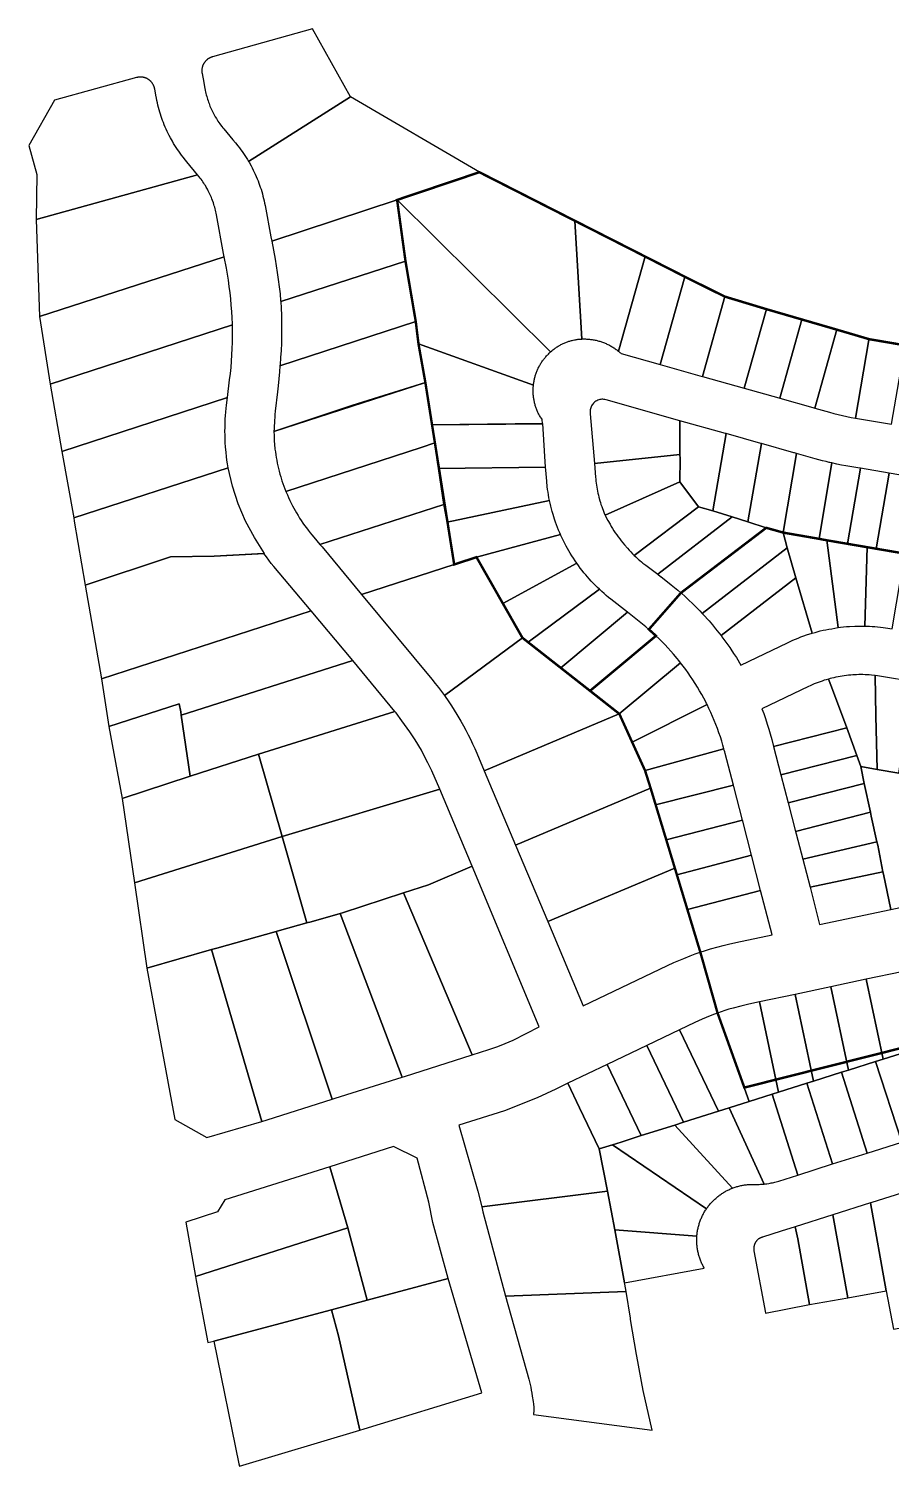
# Model space of a CAD drawing. Header units: metres. Extents: x 620457 to 624057, y 4872349 to 4874194.
# Drawn here: x 622890 to 623245, y 4873420 to 4874012 of the extents above; entities that cross this region are included whole.
import ezdxf

# ---------------------------------------------------------------- set-up
doc = ezdxf.new("R2010")
doc.units = ezdxf.units.M
doc.header["$LTSCALE"] = 10
doc.header["$MEASUREMENT"] = 0
doc.layers.add('Aurora_Parcel', color=252, linetype='Continuous')

msp = doc.modelspace()

# ---------------------------------------------------------------- linework, layer by layer
at = {"ltscale": 1.5, "const_width": 1}
for points in [[(623251.04, 4873795.8), (623218.84, 4873801.3), (623214.61, 4873802.09), (623200.87, 4873804.47), (623193.95, 4873806.44), (623158.83, 4873779.64), (623145.63, 4873764.6), (623148.56, 4873761.95), (623121.42, 4873739.3), (623093.59, 4873761.15), (623074.69, 4873794.34), (623065.51, 4873791.34), (623056.39, 4873848.9), (623053.65, 4873866.28), (623050.82, 4873882.16), (623049.69, 4873891.4), (623045.47, 4873916.22), (623042.02, 4873941.46), (623075.88, 4873952.87), (623160.45, 4873909.82), (623176.84, 4873901.67), (623194.09, 4873896.45), (623222.99, 4873888.04), (623236.27, 4873884.12), (623265.83, 4873879.07)], [(623314.4, 4873608.57), (623184.93, 4873575.92), (623173.91, 4873606.61), (623166.81, 4873631.68), (623166.81, 4873631.68), (623156.32, 4873666.32), (623146.35, 4873699.23), (623144.07, 4873706.45), (623133.47, 4873729.82), (623121.42, 4873739.3), (623148.56, 4873761.95), (623145.63, 4873764.6), (623158.83, 4873779.64), (623193.95, 4873806.44), (623200.87, 4873804.47), (623214.61, 4873802.09), (623218.84, 4873801.3), (623251.04, 4873795.8)]]:
    msp.add_lwpolyline(points, dxfattribs=at)
at = {"layer": 'Aurora_Parcel'}
for points in [[(623022.81, 4873983.93), (623007.18, 4874011.95), (622966, 4874000.36), (622965.85, 4874000.32), (622965.75, 4874000.29), (622965.66, 4874000.25), (622965.55, 4874000.22), (622965.47, 4874000.18), (622965.37, 4874000.15), (622965.27, 4874000.11), (622965.15, 4874000.05), (622965.05, 4874000.01), (622964.96, 4873999.96), (622964.81, 4873999.89), (622964.7, 4873999.83), (622964.62, 4873999.78), (622964.53, 4873999.73), (622964.44, 4873999.68), (622964.35, 4873999.62), (622964.26, 4873999.56), (622964.18, 4873999.5), (622964.1, 4873999.44), (622964.02, 4873999.38), (622963.89, 4873999.28), (622963.8, 4873999.21), (622963.72, 4873999.15), (622963.64, 4873999.08), (622963.57, 4873999.01), (622963.49, 4873998.94), (622963.4, 4873998.86), (622963.34, 4873998.79), (622963.27, 4873998.71), (622963.2, 4873998.64), (622963.08, 4873998.51), (622963.01, 4873998.43), (622962.96, 4873998.35), (622962.89, 4873998.27), (622962.84, 4873998.19), (622962.77, 4873998.1), (622962.71, 4873998.02), (622962.65, 4873997.93), (622962.59, 4873997.84), (622962.53, 4873997.75), (622962.44, 4873997.61), (622962.39, 4873997.52), (622962.34, 4873997.44), (622962.29, 4873997.34), (622962.26, 4873997.25), (622962.2, 4873997.16), (622962.16, 4873997.06), (622962.11, 4873996.96), (622962.08, 4873996.87), (622962.04, 4873996.77), (622961.98, 4873996.61), (622961.95, 4873996.51), (622961.92, 4873996.41), (622961.89, 4873996.31), (622961.86, 4873996.2), (622961.83, 4873996.11), (622961.8, 4873996.01), (622961.78, 4873995.91), (622961.76, 4873995.81), (622961.74, 4873995.7), (622961.7, 4873995.51), (622961.69, 4873995.41), (622961.67, 4873995.23), (622961.65, 4873995.13), (622961.65, 4873995.03), (622961.64, 4873994.92), (622961.65, 4873994.82), (622961.64, 4873994.71), (622961.64, 4873994.61), (622961.64, 4873994.44), (622961.65, 4873994.33), (622961.65, 4873994.23), (622961.66, 4873994.12), (622961.67, 4873994.02), (622961.68, 4873993.91), (622961.68, 4873993.81), (622961.71, 4873993.71), (622961.72, 4873993.59), (622961.74, 4873993.51), (622962.44, 4873989.85), (622962.93, 4873987.18), (622962.97, 4873987), (622963.06, 4873986.55), (622963.19, 4873985.92), (622963.33, 4873985.33), (622963.48, 4873984.72), (622963.64, 4873984.11), (622963.81, 4873983.52), (622963.99, 4873982.91), (622964.19, 4873982.33), (622964.39, 4873981.73), (622964.61, 4873981.14), (622965, 4873980.13), (622965.24, 4873979.55), (622965.49, 4873978.98), (622965.75, 4873978.4), (622966.02, 4873977.85), (622966.3, 4873977.29), (622966.59, 4873976.73), (622966.89, 4873976.19), (622967.2, 4873975.65), (622967.63, 4873974.93), (622967.96, 4873974.4), (622968.3, 4873973.88), (622968.65, 4873973.36), (622969.01, 4873972.84), (622969.38, 4873972.35), (622969.91, 4873971.64), (622970.3, 4873971.16), (622970.7, 4873970.67), (622974.46, 4873966.17), (622975.51, 4873964.92), (622976.52, 4873963.67), (622977.12, 4873962.92), (622977.71, 4873962.14), (622978.28, 4873961.35), (622978.84, 4873960.56), (622979.38, 4873959.75), (622979.9, 4873958.94), (622980.43, 4873958.12), (622980.92, 4873957.28), (623022.81, 4873983.93)], [(622959.92, 4873951.81), (622955.51, 4873957.13), (622954.92, 4873957.83), (622953.9, 4873959.11), (622953.3, 4873959.89), (622952.72, 4873960.67), (622952.15, 4873961.47), (622951.6, 4873962.27), (622951.06, 4873963.09), (622950.54, 4873963.91), (622950.03, 4873964.75), (622949.53, 4873965.59), (622948.71, 4873967.07), (622948.25, 4873967.94), (622947.81, 4873968.81), (622947.38, 4873969.69), (622946.97, 4873970.58), (622946.58, 4873971.47), (622946.2, 4873972.37), (622945.84, 4873973.28), (622945.49, 4873974.2), (622944.93, 4873975.8), (622944.63, 4873976.73), (622944.34, 4873977.66), (622944.07, 4873978.6), (622943.82, 4873979.55), (622943.58, 4873980.5), (622943.36, 4873981.45), (622943.16, 4873982.4), (622942.98, 4873983.3), (622942.75, 4873984.58), (622942.26, 4873987.18), (622942.23, 4873987.35), (622942.21, 4873987.45), (622942.18, 4873987.55), (622942.14, 4873987.66), (622942.12, 4873987.76), (622942.09, 4873987.86), (622942.06, 4873987.96), (622942.03, 4873988.06), (622941.99, 4873988.15), (622941.96, 4873988.25), (622941.92, 4873988.35), (622941.84, 4873988.54), (622941.79, 4873988.63), (622941.75, 4873988.72), (622941.7, 4873988.82), (622941.65, 4873988.91), (622941.6, 4873988.99), (622941.55, 4873989.09), (622941.49, 4873989.18), (622941.39, 4873989.35), (622941.33, 4873989.44), (622941.21, 4873989.6), (622941.15, 4873989.69), (622941.09, 4873989.77), (622941.02, 4873989.85), (622940.96, 4873989.93), (622940.89, 4873990.01), (622940.82, 4873990.09), (622940.75, 4873990.17), (622940.67, 4873990.24), (622940.6, 4873990.32), (622940.53, 4873990.39), (622940.38, 4873990.52), (622940.3, 4873990.59), (622940.22, 4873990.66), (622940.14, 4873990.73), (622940.06, 4873990.79), (622939.98, 4873990.86), (622939.89, 4873990.92), (622939.81, 4873990.98), (622939.72, 4873991.04), (622939.64, 4873991.1), (622939.55, 4873991.15), (622939.39, 4873991.25), (622939.29, 4873991.31), (622939.2, 4873991.36), (622939.1, 4873991.4), (622939.01, 4873991.45), (622938.91, 4873991.5), (622938.82, 4873991.54), (622938.72, 4873991.58), (622938.63, 4873991.61), (622938.53, 4873991.66), (622938.43, 4873991.7), (622938.25, 4873991.77), (622938.15, 4873991.79), (622938.05, 4873991.82), (622937.95, 4873991.85), (622937.84, 4873991.88), (622937.74, 4873991.9), (622937.64, 4873991.93), (622937.54, 4873991.95), (622937.43, 4873991.97), (622937.33, 4873991.99), (622937.23, 4873992), (622937.03, 4873992.03), (622936.93, 4873992.04), (622936.82, 4873992.06), (622936.72, 4873992.06), (622936.61, 4873992.06), (622936.51, 4873992.06), (622936.41, 4873992.06), (622936.3, 4873992.06), (622936.2, 4873992.06), (622936.09, 4873992.06), (622935.99, 4873992.06), (622935.88, 4873992.04), (622935.77, 4873992.03), (622935.67, 4873992.02), (622935.56, 4873992.01), (622935.46, 4873991.99), (622935.36, 4873991.98), (622935.25, 4873991.96), (622935.15, 4873991.94), (622934.97, 4873991.9), (622934.86, 4873991.87), (622934.75, 4873991.84), (622901.02, 4873982.48), (622890.42, 4873963.84), (622893.7, 4873951.88), (622893.51, 4873933.38), (622959.92, 4873951.81)], [(623042.02, 4873941.46), (623075.88, 4873952.87), (623022.81, 4873983.93), (622980.92, 4873957.28), (622981.01, 4873957.15), (622981.09, 4873957), (622981.91, 4873955.52), (622982.37, 4873954.66), (622982.81, 4873953.77), (622983.25, 4873952.9), (622983.66, 4873952), (622984.06, 4873951.11), (622984.44, 4873950.2), (622984.79, 4873949.28), (622985.14, 4873948.37), (622985.71, 4873946.76), (622986.01, 4873945.84), (622986.3, 4873944.9), (622986.58, 4873943.96), (622986.82, 4873943), (622987.07, 4873942.06), (622987.27, 4873941.1), (622987.48, 4873940.15), (622987.65, 4873939.2), (622990.07, 4873926.31), (622990.42, 4873924.44), (623042.02, 4873941.46)], [(622970.86, 4873918.06), (622970.62, 4873919.34), (622967.65, 4873935.38), (622967.53, 4873935.98), (622967.4, 4873936.57), (622967.25, 4873937.2), (622967.1, 4873937.8), (622966.94, 4873938.41), (622966.77, 4873939.01), (622966.59, 4873939.62), (622966.4, 4873940.21), (622966.02, 4873941.27), (622965.79, 4873941.85), (622965.57, 4873942.43), (622965.32, 4873943.01), (622965.08, 4873943.59), (622964.82, 4873944.17), (622964.55, 4873944.72), (622964.25, 4873945.27), (622963.96, 4873945.84), (622963.43, 4873946.78), (622963.11, 4873947.34), (622962.78, 4873947.87), (622962.44, 4873948.4), (622962.09, 4873948.93), (622961.75, 4873949.44), (622961.36, 4873949.96), (622961, 4873950.45), (622960.62, 4873950.96), (622959.92, 4873951.81), (622893.51, 4873933.38), (622894.86, 4873893.51), (622970.86, 4873918.06)], [(623105.63, 4873879.28), (623105.9, 4873879.51), (623106.17, 4873879.73), (623106.46, 4873879.95), (623106.73, 4873880.16), (623107.01, 4873880.37), (623107.31, 4873880.57), (623107.64, 4873880.8), (623107.94, 4873881), (623108.24, 4873881.19), (623108.53, 4873881.37), (623108.85, 4873881.55), (623109.15, 4873881.71), (623109.45, 4873881.87), (623109.76, 4873882.05), (623110.08, 4873882.19), (623110.41, 4873882.36), (623110.72, 4873882.5), (623111.1, 4873882.66), (623111.42, 4873882.8), (623111.75, 4873882.91), (623112.08, 4873883.04), (623112.41, 4873883.15), (623112.74, 4873883.26), (623113.09, 4873883.35), (623113.41, 4873883.45), (623113.75, 4873883.55), (623114.11, 4873883.63), (623114.45, 4873883.72), (623115.05, 4873883.85), (623115.39, 4873883.91), (623115.76, 4873883.96), (623116.09, 4873884.02), (623116.43, 4873884.06), (623116.78, 4873884.1), (623117.14, 4873884.13), (623117.63, 4873884.17), (623117.99, 4873884.18), (623115.13, 4873932.85), (623114.66, 4873933.09), (623075.88, 4873952.87), (623042.02, 4873941.46), (623105.21, 4873878.89), (623105.63, 4873879.28)], [(623045.47, 4873916.22), (623042.02, 4873941.46), (622990.42, 4873924.44), (622991.77, 4873917.11), (622992.72, 4873911.53), (622993.13, 4873908.63), (622993.52, 4873905.73), (622993.82, 4873902.81), (622994.09, 4873899.89), (622994.11, 4873899.6), (623045.47, 4873916.22)], [(623098.19, 4873865.74), (623098.25, 4873866.11), (623098.3, 4873866.47), (623098.37, 4873866.84), (623098.44, 4873867.2), (623098.54, 4873867.62), (623098.61, 4873867.98), (623098.71, 4873868.34), (623098.79, 4873868.7), (623098.9, 4873869.05), (623099.02, 4873869.41), (623099.14, 4873869.77), (623099.27, 4873870.12), (623099.4, 4873870.48), (623099.52, 4873870.8), (623099.66, 4873871.17), (623099.82, 4873871.55), (623099.98, 4873871.89), (623100.14, 4873872.23), (623100.31, 4873872.56), (623100.48, 4873872.9), (623100.66, 4873873.22), (623100.84, 4873873.54), (623101.03, 4873873.86), (623101.22, 4873874.18), (623101.41, 4873874.49), (623101.62, 4873874.8), (623101.86, 4873875.16), (623102.09, 4873875.46), (623102.3, 4873875.76), (623102.53, 4873876.05), (623102.76, 4873876.34), (623103, 4873876.63), (623103.24, 4873876.91), (623103.49, 4873877.19), (623103.74, 4873877.47), (623103.99, 4873877.72), (623104.26, 4873877.99), (623104.64, 4873878.39), (623104.93, 4873878.64), (623105.21, 4873878.89), (623042.02, 4873941.46), (623045.47, 4873916.22), (623049.69, 4873891.4), (623050.82, 4873882.16), (623098.12, 4873865.17), (623098.19, 4873865.74)], [(623144.09, 4873918.13), (623115.13, 4873932.85), (623117.99, 4873884.18), (623118.38, 4873884.2), (623118.83, 4873884.2), (623119.22, 4873884.2), (623119.61, 4873884.2), (623120, 4873884.18), (623120.39, 4873884.16), (623120.78, 4873884.13), (623121.15, 4873884.1), (623121.56, 4873884.05), (623121.94, 4873884), (623122.33, 4873883.94), (623122.71, 4873883.89), (623123.17, 4873883.8), (623123.54, 4873883.72), (623123.92, 4873883.65), (623124.31, 4873883.55), (623124.68, 4873883.45), (623125.06, 4873883.35), (623125.44, 4873883.25), (623125.81, 4873883.13), (623126.18, 4873883.01), (623126.54, 4873882.88), (623126.91, 4873882.74), (623127.33, 4873882.58), (623127.69, 4873882.43), (623128.05, 4873882.27), (623128.4, 4873882.11), (623128.75, 4873881.93), (623129.1, 4873881.76), (623129.45, 4873881.58), (623129.79, 4873881.4), (623130.13, 4873881.2), (623130.47, 4873881.01), (623130.8, 4873880.81), (623131.18, 4873880.56), (623131.51, 4873880.35), (623131.83, 4873880.12), (623132.14, 4873879.9), (623132.46, 4873879.66), (623132.77, 4873879.43), (623133.07, 4873879.18), (623133.12, 4873879.14), (623144.09, 4873918.13)], [(622974.22, 4873890), (622974.22, 4873890.2), (622974.21, 4873890.39), (622974.11, 4873892.97), (622973.97, 4873895.55), (622973.78, 4873898.12), (622973.54, 4873900.69), (622973.26, 4873903.26), (622972.93, 4873905.83), (622972.57, 4873908.41), (622971.74, 4873913.41), (622970.86, 4873918.06), (622894.86, 4873893.51), (622899.16, 4873865.6), (622974.22, 4873890)], [(623049.69, 4873891.4), (623045.47, 4873916.22), (622994.11, 4873899.6), (622994.27, 4873896.95), (622994.39, 4873894.01), (622994.46, 4873891.06), (622994.45, 4873885.38), (622994.38, 4873882.43), (622994.25, 4873879.48), (622994.06, 4873876.54), (622993.83, 4873873.6), (622993.79, 4873873.19), (623049.69, 4873891.4)], [(623160.45, 4873909.82), (623144.09, 4873918.13), (623133.12, 4873879.14), (623133.36, 4873878.93), (623133.63, 4873878.69), (623133.92, 4873878.43), (623134.17, 4873878.18), (623150.27, 4873873.65), (623160.45, 4873909.82)], [(623176.84, 4873901.67), (623160.45, 4873909.82), (623150.27, 4873873.65), (623166.64, 4873869.04), (623167.67, 4873868.75), (623176.84, 4873901.67)], [(623194.09, 4873896.45), (623176.84, 4873901.67), (623167.67, 4873868.75), (623184.92, 4873863.9), (623194.09, 4873896.45)], [(623208.54, 4873892.22), (623208.12, 4873892.35), (623194.09, 4873896.45), (623184.92, 4873863.9), (623199.11, 4873859.92), (623199.55, 4873859.8), (623208.54, 4873892.22)], [(623222.99, 4873888.04), (623222.31, 4873888.25), (623208.54, 4873892.22), (623199.55, 4873859.8), (623213.06, 4873855.98), (623213.88, 4873855.74), (623222.99, 4873888.04)], [(622972.19, 4873860.16), (622973.1, 4873867.36), (622973.4, 4873869.93), (622973.66, 4873872.5), (622973.86, 4873875.03), (622974.03, 4873877.65), (622974.17, 4873880.22), (622974.24, 4873882.81), (622974.26, 4873885.42), (622974.22, 4873890), (622899.16, 4873865.6), (622903.99, 4873837.92), (622972.19, 4873860.16)], [(623023.49, 4873856.57), (623053.65, 4873866.28), (623050.82, 4873882.16), (623049.69, 4873891.4), (622993.79, 4873873.19), (622993.62, 4873870.69), (622993.37, 4873867.78), (622993.07, 4873864.9), (622992.79, 4873862.48), (622991.88, 4873854.51), (622991.74, 4873853.07), (622991.65, 4873851.91), (622991.57, 4873850.76), (622991.52, 4873849.61), (622991.48, 4873848.44), (622991.47, 4873847.3), (622991.34, 4873846.13), (623023.49, 4873856.57)], [(623236.21, 4873883.78), (623236.27, 4873884.12), (623228.94, 4873886.27), (623222.99, 4873888.04), (623213.88, 4873855.74), (623219.97, 4873854.03), (623221.73, 4873853.53), (623223.5, 4873853.1), (623225.31, 4873852.67), (623227.08, 4873852.28), (623228.89, 4873851.91), (623230.7, 4873851.59), (623236.21, 4873883.78)], [(623101.83, 4873849.27), (623101.68, 4873851.19), (623101.02, 4873851.99), (623100.84, 4873852.3), (623100.65, 4873852.64), (623100.48, 4873852.97), (623100.31, 4873853.3), (623100.14, 4873853.62), (623099.98, 4873853.96), (623099.82, 4873854.3), (623099.69, 4873854.64), (623099.56, 4873854.98), (623099.38, 4873855.39), (623099.25, 4873855.75), (623099.14, 4873856.09), (623099.02, 4873856.43), (623098.9, 4873856.81), (623098.79, 4873857.15), (623098.7, 4873857.52), (623098.61, 4873857.87), (623098.54, 4873858.25), (623098.45, 4873858.6), (623098.38, 4873858.95), (623098.3, 4873859.37), (623098.25, 4873859.75), (623098.19, 4873860.12), (623098.14, 4873860.49), (623098.11, 4873860.85), (623098.08, 4873861.23), (623098.05, 4873861.61), (623098.03, 4873861.97), (623098.01, 4873862.35), (623098.01, 4873862.71), (623098.01, 4873863.09), (623098.02, 4873863.69), (623098.04, 4873864.07), (623098.06, 4873864.43), (623098.1, 4873864.8), (623098.12, 4873865.17), (623050.82, 4873882.16), (623053.65, 4873866.28), (623056.39, 4873848.9), (623101.83, 4873849.27)], [(623251.06, 4873881.59), (623249.99, 4873881.77), (623236.27, 4873884.12), (623236.21, 4873883.78), (623230.7, 4873851.59), (623245.49, 4873849.06), (623251.06, 4873881.59)], [(623051.87, 4873839.53), (623057.57, 4873841.4), (623056.39, 4873848.9), (623053.65, 4873866.28), (623023.35, 4873856.76), (622991.34, 4873846.13), (622991.37, 4873844.4), (622991.41, 4873843.22), (622991.48, 4873842.06), (622991.56, 4873840.9), (622991.76, 4873838.84), (622991.92, 4873837.7), (622992.09, 4873836.54), (622992.27, 4873835.4), (622992.47, 4873834.25), (622992.7, 4873833.1), (622992.94, 4873831.96), (622993.18, 4873830.84), (622993.48, 4873829.7), (622993.78, 4873828.58), (622994.11, 4873827.45), (622994.64, 4873825.75), (622995.01, 4873824.65), (622995.41, 4873823.54), (622995.81, 4873822.47), (622996.23, 4873821.38), (623051.87, 4873839.53)], [(622972.42, 4873831.13), (622972.18, 4873832.72), (622971.95, 4873834.27), (622971.76, 4873835.85), (622971.6, 4873837.42), (622971.4, 4873839.85), (622971.3, 4873841.44), (622971.23, 4873843.06), (622971.19, 4873844.61), (622971.17, 4873846.2), (622971.19, 4873847.79), (622971.23, 4873849.37), (622971.3, 4873850.96), (622971.32, 4873851.27), (622971.37, 4873852.54), (622971.49, 4873854.13), (622971.81, 4873856.93), (622972.19, 4873860.16), (622903.99, 4873837.92), (622908.94, 4873810.48), (622972.42, 4873831.13)], [(623121.52, 4873853.36), (623123.25, 4873832.97), (623158.43, 4873836.66), (623158.31, 4873850.52), (623128, 4873859.14), (623127.57, 4873859.25), (623127.14, 4873859.32), (623126.71, 4873859.35), (623126.27, 4873859.35), (623125.84, 4873859.31), (623125.41, 4873859.23), (623124.99, 4873859.12), (623124.58, 4873858.97), (623124.18, 4873858.78), (623123.81, 4873858.57), (623123.45, 4873858.32), (623123.11, 4873858.04), (623122.8, 4873857.73), (623122.52, 4873857.4), (623122.27, 4873857.05), (623122.04, 4873856.67), (623121.85, 4873856.28), (623121.7, 4873855.88), (623121.58, 4873855.47), (623121.5, 4873855.06), (623121.45, 4873854.63), (623121.44, 4873854.21), (623121.46, 4873853.78), (623121.52, 4873853.36)], [(623177.41, 4873845.24), (623177.22, 4873845.29), (623158.31, 4873850.52), (623158.43, 4873836.66), (623158.51, 4873835.01), (623158.33, 4873825.36), (623166.01, 4873815.08), (623171.95, 4873813.42), (623177.41, 4873845.24)], [(623103.08, 4873831.46), (623101.94, 4873849.34), (623056.39, 4873848.9), (623057.57, 4873841.4), (623058.69, 4873833.41), (623059.05, 4873830.9), (623103.08, 4873831.46)], [(623191.93, 4873841.15), (623191.73, 4873841.21), (623177.41, 4873845.24), (623171.95, 4873813.42), (623179.97, 4873810.94), (623186.41, 4873808.94), (623191.93, 4873841.15)], [(623061.27, 4873816.08), (623059.05, 4873830.9), (623058.69, 4873833.41), (623057.57, 4873841.4), (623051.87, 4873839.53), (622996.23, 4873821.38), (622996.85, 4873819.97), (622997.34, 4873818.86), (622997.87, 4873817.74), (622998.41, 4873816.63), (622998.97, 4873815.53), (622999.55, 4873814.46), (623000.63, 4873812.55), (623001.25, 4873811.5), (623001.91, 4873810.46), (623002.58, 4873809.42), (623003.26, 4873808.4), (623003.97, 4873807.39), (623004.69, 4873806.39), (623005.43, 4873805.41), (623006.19, 4873804.43), (623006.96, 4873803.48), (623007.7, 4873802.59), (623007.76, 4873802.53), (623010.26, 4873799.59), (623061.27, 4873816.08)], [(623206.4, 4873837.08), (623205.53, 4873837.33), (623205.31, 4873837.37), (623191.93, 4873841.15), (623186.41, 4873808.94), (623193.95, 4873806.44), (623200.87, 4873804.47), (623206.4, 4873837.08)], [(623158.33, 4873825.36), (623158.51, 4873835.01), (623158.43, 4873836.66), (623123.25, 4873832.97), (623123.68, 4873827.26), (623123.75, 4873826.44), (623123.85, 4873825.6), (623123.95, 4873824.79), (623124.06, 4873823.95), (623124.19, 4873823.13), (623124.33, 4873822.31), (623124.49, 4873821.5), (623124.66, 4873820.68), (623124.85, 4873819.85), (623125.04, 4873819.07), (623125.44, 4873817.61), (623125.68, 4873816.82), (623125.93, 4873816.03), (623126.21, 4873815.24), (623126.5, 4873814.45), (623126.78, 4873813.68), (623127.08, 4873812.89), (623127.4, 4873812.12), (623127.62, 4873811.63), (623158.33, 4873825.36)], [(623220.97, 4873833.14), (623220.11, 4873833.33), (623219.9, 4873833.38), (623218.61, 4873833.68), (623217.1, 4873834.06), (623215.59, 4873834.46), (623214.1, 4873834.89), (623206.4, 4873837.08), (623200.87, 4873804.47), (623214.61, 4873802.09), (623215.67, 4873802), (623220.97, 4873833.14)], [(623232.78, 4873830.99), (623231.58, 4873831.17), (623226.75, 4873831.89), (623224.97, 4873832.23), (623223.02, 4873832.66), (623220.97, 4873833.14), (623215.68, 4873801.9), (623218.84, 4873801.3), (623225.95, 4873800.08), (623227.42, 4873799.84), (623232.78, 4873830.99)], [(622908.94, 4873810.48), (622909.17, 4873809.15), (622913.68, 4873782.87), (622948.74, 4873794.43), (622966.7, 4873794.71), (622987.49, 4873795.9), (622983.3, 4873802.39), (622979.68, 4873809.2), (622976.65, 4873816.3), (622974.22, 4873823.63), (622972.42, 4873831.13), (622908.94, 4873810.48)], [(623104.75, 4873817.71), (623104.52, 4873818.84), (623104.32, 4873819.97), (623104.13, 4873821.11), (623103.96, 4873822.26), (623103.81, 4873823.4), (623103.6, 4873825.45), (623103.58, 4873825.63), (623103.19, 4873830.16), (623103.08, 4873831.46), (623059.05, 4873830.9), (623061.27, 4873816.08), (623061.55, 4873814.61), (623062.66, 4873808.73), (623104.75, 4873817.71)], [(623244.59, 4873828.92), (623232.78, 4873830.99), (623227.42, 4873799.84), (623235.48, 4873798.5), (623238.11, 4873798.02), (623239.23, 4873797.8), (623244.59, 4873828.92)], [(623256.4, 4873826.91), (623244.59, 4873828.92), (623239.23, 4873797.8), (623251.04, 4873795.77), (623256.4, 4873826.91)], [(623166.01, 4873815.08), (623158.33, 4873825.36), (623127.62, 4873811.63), (623127.8, 4873811.32), (623128.25, 4873810.38), (623128.73, 4873809.48), (623129.64, 4873807.87), (623130.16, 4873806.96), (623130.7, 4873806.09), (623131.26, 4873805.22), (623131.83, 4873804.38), (623132.42, 4873803.51), (623133.01, 4873802.68), (623133.63, 4873801.86), (623134.26, 4873801.02), (623134.91, 4873800.22), (623135.58, 4873799.42), (623136.78, 4873798.03), (623137.48, 4873797.26), (623138.18, 4873796.51), (623138.9, 4873795.76), (623139.65, 4873795.05), (623166.01, 4873815.08)], [(623065.51, 4873791.34), (623062.66, 4873808.73), (623061.55, 4873814.61), (623061.27, 4873816.08), (623010.26, 4873799.59), (623011.11, 4873798.57), (623027.42, 4873778.99), (623065.51, 4873791.34)], [(623074.69, 4873794.34), (623109.28, 4873803.66), (623108.96, 4873804.4), (623108.5, 4873805.49), (623108.05, 4873806.59), (623107.63, 4873807.69), (623107.23, 4873808.81), (623106.84, 4873809.93), (623106.2, 4873811.96), (623105.87, 4873813.1), (623105.56, 4873814.25), (623105.27, 4873815.39), (623105, 4873816.55), (623104.86, 4873817.19), (623104.75, 4873817.71), (623062.66, 4873808.73), (623065.51, 4873791.34), (623074.69, 4873794.34)], [(623179.97, 4873810.94), (623171.95, 4873813.42), (623166.01, 4873815.08), (623139.65, 4873795.05), (623140.22, 4873794.51), (623140.79, 4873793.95), (623141.38, 4873793.45), (623141.74, 4873793.12), (623141.98, 4873792.91), (623142.58, 4873792.4), (623143.2, 4873791.9), (623144.32, 4873791.04), (623149.31, 4873787.31), (623179.97, 4873810.94)], [(623193.95, 4873806.44), (623186.41, 4873808.94), (623179.97, 4873810.94), (623149.31, 4873787.31), (623150.47, 4873786.39), (623150.56, 4873786.33), (623154.82, 4873782.96), (623156.23, 4873781.83), (623157.61, 4873780.69), (623158.83, 4873779.64), (623193.95, 4873806.44)], [(623115.96, 4873791.85), (623115.26, 4873792.87), (623114.59, 4873793.89), (623113.93, 4873794.91), (623113.29, 4873795.95), (623112.67, 4873797.01), (623111.6, 4873798.92), (623111.03, 4873799.99), (623110.48, 4873801.09), (623109.95, 4873802.19), (623109.44, 4873803.3), (623109.28, 4873803.66), (623074.69, 4873794.34), (623085.58, 4873775.22), (623115.96, 4873791.85)], [(623202.57, 4873798.14), (623200.87, 4873804.47), (623193.95, 4873806.44), (623158.83, 4873779.64), (623159.01, 4873779.46), (623160.57, 4873778.08), (623162.11, 4873776.66), (623163.65, 4873775.22), (623165.13, 4873773.75), (623166.6, 4873772.25), (623167.54, 4873771.21), (623202.57, 4873798.14)], [(623214.01, 4873763.37), (623216.15, 4873763.97), (623217.34, 4873764.22), (623218.53, 4873764.48), (623219.73, 4873764.72), (623220.93, 4873764.9), (623222.14, 4873765.17), (623223.35, 4873765.32), (623223.51, 4873765.35), (623218.84, 4873801.3), (623215.67, 4873802), (623214.61, 4873802.09), (623200.87, 4873804.47), (623202.57, 4873798.14), (623206.07, 4873785.77), (623212.84, 4873763.03), (623214.01, 4873763.37)], [(623206.07, 4873785.77), (623202.57, 4873798.14), (623167.54, 4873771.21), (623168.03, 4873770.74), (623170.42, 4873768.08), (623171.78, 4873766.49), (623173.11, 4873764.87), (623174.42, 4873763.23), (623175.34, 4873762.04), (623206.07, 4873785.77)], [(623224.56, 4873765.48), (623225.77, 4873765.61), (623226.99, 4873765.73), (623228.21, 4873765.82), (623230.39, 4873765.93), (623231.61, 4873765.96), (623232.84, 4873765.96), (623234.06, 4873765.96), (623234.55, 4873765.96), (623235.48, 4873798.5), (623227.42, 4873799.84), (623225.95, 4873800.08), (623218.84, 4873801.3), (623223.51, 4873765.35), (623224.56, 4873765.48)], [(623251.04, 4873795.77), (623239.23, 4873797.8), (623238.11, 4873798.02), (623235.48, 4873798.5), (623234.55, 4873765.96), (623235.23, 4873765.94), (623236.41, 4873765.9), (623237.51, 4873765.83), (623238.65, 4873765.75), (623239.77, 4873765.65), (623240.92, 4873765.53), (623242.04, 4873765.39), (623243.98, 4873765.09), (623244.87, 4873764.95), (623245.73, 4873764.81), (623251.04, 4873795.77)], [(623006.59, 4873772.24), (622991.27, 4873790.54), (622990.22, 4873791.77), (622989.19, 4873793.16), (622988.22, 4873794.43), (622987.16, 4873795.82), (622966.7, 4873794.71), (622948.74, 4873794.43), (622913.68, 4873782.87), (622920.31, 4873744.21), (623006.59, 4873772.24)], [(623093.59, 4873761.15), (623085.58, 4873775.22), (623074.69, 4873794.34), (623065.51, 4873791.34), (623027.42, 4873778.99), (623056.3, 4873744.07), (623057.72, 4873742.34), (623059.01, 4873740.69), (623060.27, 4873739.02), (623061.49, 4873737.33), (623093.59, 4873761.15)], [(623125.25, 4873781.13), (623124.5, 4873781.84), (623123.63, 4873782.7), (623122.78, 4873783.57), (623121.94, 4873784.46), (623121.12, 4873785.36), (623119.68, 4873787.02), (623118.9, 4873787.96), (623118.14, 4873788.92), (623117.4, 4873789.88), (623116.67, 4873790.87), (623115.96, 4873791.85), (623085.58, 4873775.22), (623093.59, 4873761.15), (623095.95, 4873759.3), (623125.25, 4873781.13)], [(623190.1, 4873753.06), (623202.63, 4873759.07), (623203.73, 4873759.6), (623204.84, 4873760.11), (623205.96, 4873760.58), (623207.1, 4873761.05), (623208.23, 4873761.48), (623209.39, 4873761.9), (623210.54, 4873762.3), (623212.84, 4873763.03), (623206.07, 4873785.77), (623175.34, 4873762.04), (623175.71, 4873761.57), (623176.95, 4873759.89), (623178.17, 4873758.19), (623178.9, 4873757.12), (623179.37, 4873756.48), (623180.53, 4873754.72), (623181.66, 4873752.96), (623183.5, 4873749.9), (623190.1, 4873753.06)], [(623136.82, 4873771.68), (623130.02, 4873777.02), (623129.06, 4873777.78), (623128.12, 4873778.56), (623127.2, 4873779.36), (623126.28, 4873780.17), (623125.39, 4873781), (623125.25, 4873781.13), (623095.95, 4873759.3), (623109.36, 4873748.77), (623136.82, 4873771.68)], [(623023.75, 4873751.73), (623006.59, 4873772.24), (622920.31, 4873744.21), (622923.33, 4873724.62), (622952.32, 4873733.89), (622953, 4873730.64), (622953.21, 4873729.28), (623023.75, 4873751.73)], [(623148.56, 4873761.95), (623146.97, 4873763.42), (623145.66, 4873764.57), (623144.34, 4873765.71), (623142.99, 4873766.82), (623141.62, 4873767.9), (623136.82, 4873771.68), (623109.36, 4873748.77), (623121.42, 4873739.3), (623148.56, 4873761.95)], [(623158.7, 4873750.87), (623158.01, 4873751.73), (623157.32, 4873752.59), (623155.8, 4873754.39), (623154.65, 4873755.7), (623153.48, 4873757), (623152.28, 4873758.27), (623151.06, 4873759.51), (623149.82, 4873760.74), (623148.56, 4873761.95), (623121.42, 4873739.3), (623133.47, 4873729.82), (623158.7, 4873750.87)], [(623095.95, 4873759.3), (623093.59, 4873761.15), (623061.49, 4873737.33), (623063.25, 4873734.83), (623064.42, 4873733.09), (623065.55, 4873731.33), (623066.66, 4873729.55), (623068.3, 4873726.78), (623069.33, 4873724.95), (623070.32, 4873723.11), (623071.28, 4873721.25), (623072.21, 4873719.37), (623073.11, 4873717.48), (623073.97, 4873715.57), (623074.79, 4873713.66), (623077.85, 4873706.39), (623133.47, 4873729.82), (623121.42, 4873739.3), (623109.36, 4873748.77), (623095.95, 4873759.3)], [(622985, 4873713.26), (623041.12, 4873730.82), (623023.75, 4873751.73), (622953.21, 4873729.28), (622956.91, 4873704.21), (622985, 4873713.26)], [(623169.58, 4873733.66), (623169.39, 4873734.05), (623169.19, 4873734.44), (623168.23, 4873736.27), (623167.41, 4873737.8), (623166.54, 4873739.32), (623165.64, 4873740.82), (623164.73, 4873742.31), (623163.79, 4873743.78), (623162.82, 4873745.23), (623161.83, 4873746.67), (623160.81, 4873748.08), (623159.77, 4873749.49), (623158.7, 4873750.87), (623133.47, 4873729.82), (623138.81, 4873718.19), (623169.58, 4873733.66)], [(623227.05, 4873724.1), (623220.84, 4873740.9), (623219.55, 4873744.16), (623218.59, 4873743.88), (623217.76, 4873743.63), (623216.93, 4873743.34), (623216.11, 4873743.07), (623215.29, 4873742.76), (623214.47, 4873742.44), (623213.68, 4873742.12), (623212.86, 4873741.76), (623212.07, 4873741.41), (623211.29, 4873741.04), (623192.18, 4873731.87), (623192.91, 4873729.9), (623193.6, 4873727.93), (623194.38, 4873725.58), (623195.01, 4873723.58), (623195.59, 4873721.57), (623196.2, 4873719.29), (623196.97, 4873716.37), (623227.05, 4873724.1)], [(623239.03, 4873728.98), (623238.81, 4873745.62), (623237.21, 4873745.79), (623236.35, 4873745.85), (623235.5, 4873745.88), (623234.61, 4873745.94), (623233.75, 4873745.96), (623232.86, 4873745.97), (623231.99, 4873745.96), (623231.12, 4873745.94), (623229.56, 4873745.86), (623228.69, 4873745.79), (623227.8, 4873745.71), (623226.95, 4873745.62), (623226.06, 4873745.5), (623225.24, 4873745.37), (623224.36, 4873745.23), (623223.5, 4873745.09), (623222.65, 4873744.9), (623221.79, 4873744.69), (623220.94, 4873744.51), (623220.25, 4873744.34), (623219.55, 4873744.16), (623220.84, 4873740.9), (623227.05, 4873724.1), (623231.23, 4873712.72), (623232.92, 4873708.12), (623239.59, 4873706.9), (623239.03, 4873728.98)], [(623250.9, 4873720.59), (623254.74, 4873742.95), (623241.36, 4873745.24), (623239.69, 4873745.51), (623238.81, 4873745.62), (623239.03, 4873728.98), (623239.59, 4873706.9), (623248.5, 4873705.4), (623250.9, 4873720.59)], [(622956.91, 4873704.21), (622953.21, 4873729.28), (622953, 4873730.64), (622952.32, 4873733.89), (622923.33, 4873724.62), (622928.91, 4873695), (622956.91, 4873704.21)], [(623176.55, 4873715.37), (623176.12, 4873716.88), (623175.6, 4873718.61), (623175.05, 4873720.33), (623174.47, 4873722.04), (623173.86, 4873723.73), (623173.22, 4873725.42), (623172.55, 4873727.09), (623171.85, 4873728.75), (623171.12, 4873730.4), (623170.36, 4873732.04), (623169.58, 4873733.66), (623138.81, 4873718.19), (623139.06, 4873717.63), (623144.07, 4873706.45), (623176.55, 4873715.37)], [(623059.56, 4873698.81), (623056.25, 4873706.37), (623054.73, 4873709.71), (623053.75, 4873711.5), (623052.07, 4873714.85), (623049.44, 4873719.15), (623047.28, 4873722.48), (623046.15, 4873723.96), (623045.02, 4873725.45), (623044.01, 4873726.9), (623041.64, 4873730.27), (623041.12, 4873730.82), (622985, 4873713.26), (622994.66, 4873679.26), (623059.56, 4873698.81)], [(623146.35, 4873699.23), (623144.07, 4873706.45), (623139.06, 4873717.63), (623138.81, 4873718.19), (623133.47, 4873729.82), (623077.85, 4873706.39), (623090.74, 4873675.81), (623146.35, 4873699.23)], [(623231.23, 4873712.72), (623227.05, 4873724.1), (623196.97, 4873716.37), (623199.96, 4873704.75), (623231.23, 4873712.72)], [(623180.41, 4873700.5), (623177.03, 4873713.55), (623176.87, 4873714.2), (623176.69, 4873714.86), (623176.55, 4873715.37), (623144.07, 4873706.45), (623146.35, 4873699.23), (623148.43, 4873692.37), (623180.41, 4873700.5)], [(622994.66, 4873679.26), (622985, 4873713.26), (622956.91, 4873704.21), (622928.91, 4873695), (622933.93, 4873660.21), (622994.66, 4873679.26)], [(623234.28, 4873701.16), (623232.92, 4873708.12), (623231.23, 4873712.72), (623199.96, 4873704.75), (623202.96, 4873693.14), (623234.28, 4873701.16)], [(623259.97, 4873652.38), (623248.8, 4873705.36), (623248.5, 4873705.4), (623239.59, 4873706.9), (623232.92, 4873708.12), (623234.28, 4873701.16), (623236.8, 4873689.28), (623237.16, 4873687.73), (623239.52, 4873677.17), (623239.8, 4873675.69), (623241.98, 4873664.79), (623242.19, 4873663.83), (623245.27, 4873649.25), (623259.97, 4873652.38)], [(623006.64, 4873644.21), (623018.6, 4873647.66), (623019.55, 4873647.94), (623044.61, 4873656.11), (623054.91, 4873659.47), (623072.94, 4873667.14), (623059.56, 4873698.81), (622994.66, 4873679.26), (623004.8, 4873643.71), (623006.64, 4873644.21)], [(623156.32, 4873666.32), (623152.96, 4873677.43), (623152.81, 4873677.9), (623148.43, 4873692.37), (623146.35, 4873699.23), (623090.74, 4873675.81), (623104.02, 4873644.3), (623156.32, 4873666.32)], [(623184.14, 4873686.05), (623180.55, 4873699.95), (623180.41, 4873700.5), (623148.43, 4873692.37), (623152.81, 4873677.9), (623184.14, 4873686.05)], [(623236.8, 4873689.28), (623234.28, 4873701.16), (623202.96, 4873693.14), (623205.98, 4873681.43), (623236.8, 4873689.28)], [(623187.88, 4873671.58), (623184.26, 4873685.57), (623184.14, 4873686.05), (623152.81, 4873677.9), (623152.96, 4873677.43), (623156.32, 4873666.32), (623157.17, 4873663.53), (623187.88, 4873671.58)], [(623239.52, 4873677.17), (623237.16, 4873687.73), (623236.8, 4873689.28), (623205.98, 4873681.43), (623206.24, 4873680.43), (623208.95, 4873669.98), (623239.52, 4873677.17)], [(622965.64, 4873632.73), (622967.87, 4873633.37), (622992.21, 4873640.26), (622993.58, 4873640.65), (623004.8, 4873643.71), (622994.66, 4873679.26), (622933.93, 4873660.21), (622938.96, 4873625.15), (622965.64, 4873632.73)], [(623241.98, 4873664.79), (623239.8, 4873675.69), (623239.52, 4873677.17), (623208.95, 4873669.98), (623211.98, 4873658.45), (623241.98, 4873664.79)], [(623076.37, 4873590.51), (623079.73, 4873591.57), (623081.4, 4873592.12), (623083.06, 4873592.7), (623084.89, 4873593.4), (623086.49, 4873594.05), (623088.12, 4873594.74), (623089.75, 4873595.45), (623100.54, 4873600.93), (623072.94, 4873667.14), (623054.91, 4873659.47), (623044.61, 4873656.11), (623072.95, 4873589.4), (623076.37, 4873590.51)], [(623191.64, 4873657.06), (623187.88, 4873671.58), (623157.17, 4873663.53), (623157.34, 4873662.94), (623161.49, 4873649.25), (623191.64, 4873657.06)], [(623153.36, 4873626.17), (623155.97, 4873627.38), (623157.98, 4873628.27), (623160.01, 4873629.12), (623162.68, 4873630.18), (623164.74, 4873630.94), (623166.81, 4873631.68), (623161.72, 4873648.49), (623161.49, 4873649.25), (623157.34, 4873662.94), (623157.17, 4873663.53), (623156.32, 4873666.32), (623104.02, 4873644.3), (623118.64, 4873609.58), (623153.36, 4873626.17)], [(623245.27, 4873649.25), (623242.19, 4873663.83), (623241.98, 4873664.79), (623211.98, 4873658.45), (623215.92, 4873643.02), (623245.27, 4873649.25)], [(623045.02, 4873580.53), (623072.95, 4873589.4), (623044.61, 4873656.11), (623019.55, 4873647.94), (623018.6, 4873647.66), (623044.1, 4873580.24), (623045.02, 4873580.53)], [(623168.9, 4873632.37), (623171, 4873633.03), (623174.09, 4873633.92), (623176.21, 4873634.49), (623178.35, 4873635.03), (623181.48, 4873635.72), (623196.34, 4873638.87), (623191.64, 4873657.06), (623161.49, 4873649.25), (623161.72, 4873648.49), (623166.81, 4873631.68), (623168.9, 4873632.37)], [(623016.52, 4873571.51), (623044.1, 4873580.24), (623018.6, 4873647.66), (623006.64, 4873644.21), (623004.8, 4873643.71), (622993.58, 4873640.65), (622992.21, 4873640.26), (623015.26, 4873571.11), (623016.52, 4873571.51)], [(622988.52, 4873562.65), (623015.26, 4873571.11), (622992.21, 4873640.26), (622967.87, 4873633.37), (622965.64, 4873632.73), (622986.29, 4873561.96), (622988.52, 4873562.65)], [(622986.29, 4873561.96), (622965.64, 4873632.73), (622938.96, 4873625.15), (622950.54, 4873562.79), (622963.7, 4873555.3), (622986.29, 4873561.96)], [(623238.94, 4873586.62), (623242.11, 4873587.62), (623235.13, 4873620.52), (623220.46, 4873617.41), (623227.73, 4873583.08), (623238.94, 4873586.62)], [(623256.48, 4873592.16), (623249.81, 4873623.63), (623235.13, 4873620.52), (623242.11, 4873587.62), (623256.48, 4873592.16)], [(623213.36, 4873578.54), (623205.78, 4873614.29), (623191.11, 4873611.18), (623198.99, 4873573.99), (623210.64, 4873577.68), (623213.36, 4873578.54)], [(623227.73, 4873583.08), (623220.46, 4873617.41), (623205.78, 4873614.29), (623213.36, 4873578.54), (623224.95, 4873582.2), (623227.73, 4873583.08)], [(623198.99, 4873573.99), (623191.11, 4873611.18), (623186.78, 4873610.26), (623185.18, 4873609.91), (623183.48, 4873609.5), (623180.31, 4873608.66), (623178.59, 4873608.15), (623176.88, 4873607.62), (623173.91, 4873606.61), (623186.98, 4873570.2), (623196.35, 4873573.16), (623198.99, 4873573.99)], [(623186.98, 4873570.2), (623173.91, 4873606.61), (623172.27, 4873606), (623169.19, 4873604.78), (623167.59, 4873604.09), (623164.58, 4873602.72), (623158.27, 4873599.7), (623174.29, 4873566.19), (623178.69, 4873567.58), (623186.98, 4873570.2)], [(623174.29, 4873566.19), (623158.27, 4873599.7), (623144.74, 4873593.24), (623159.85, 4873561.61), (623174.29, 4873566.19)], [(623159.85, 4873561.61), (623144.74, 4873593.24), (623128.5, 4873585.47), (623142.52, 4873556.13), (623156.26, 4873560.48), (623159.85, 4873561.61)], [(623263.62, 4873557.89), (623256.72, 4873592.23), (623256.48, 4873592.16), (623242.11, 4873587.62), (623238.94, 4873586.62), (623249.78, 4873553.51), (623263.62, 4873557.89)], [(623112.25, 4873577.71), (623117.09, 4873567.58), (623125.19, 4873550.64), (623130.69, 4873552.38), (623134.2, 4873553.49), (623142.52, 4873556.13), (623128.5, 4873585.47), (623112.25, 4873577.71)], [(623249.78, 4873553.51), (623238.94, 4873586.62), (623227.73, 4873583.08), (623224.95, 4873582.2), (623235.48, 4873548.98), (623249.78, 4873553.51)], [(623235.48, 4873548.98), (623224.95, 4873582.2), (623213.36, 4873578.54), (623210.64, 4873577.68), (623221.18, 4873544.46), (623235.48, 4873548.98)], [(623128.54, 4873533.26), (623125.19, 4873550.64), (623117.09, 4873567.58), (623112.25, 4873577.71), (623107.35, 4873575.23), (623099.6, 4873571.65), (623086.16, 4873566.36), (623067.43, 4873560.43), (623075.22, 4873533.31), (623076.85, 4873526.78), (623128.54, 4873533.26)], [(623206.88, 4873539.91), (623196.35, 4873573.16), (623186.98, 4873570.2), (623178.69, 4873567.58), (623193.15, 4873536.2), (623193.63, 4873536.26), (623194.12, 4873536.32), (623194.99, 4873536.44), (623195.5, 4873536.55), (623196.02, 4873536.65), (623196.52, 4873536.76), (623197.04, 4873536.87), (623197.54, 4873537), (623198.05, 4873537.14), (623198.55, 4873537.28), (623199.06, 4873537.44), (623206.88, 4873539.91)], [(623221.18, 4873544.46), (623210.64, 4873577.68), (623198.99, 4873573.99), (623196.35, 4873573.16), (623206.88, 4873539.91), (623221.18, 4873544.46)], [(623193.15, 4873536.2), (623178.69, 4873567.58), (623174.29, 4873566.19), (623159.85, 4873561.61), (623156.26, 4873560.48), (623180.03, 4873534.51), (623180.19, 4873534.57), (623180.35, 4873534.63), (623180.75, 4873534.77), (623181.13, 4873534.9), (623181.51, 4873535.02), (623181.89, 4873535.13), (623182.28, 4873535.25), (623182.67, 4873535.35), (623183.06, 4873535.45), (623183.45, 4873535.54), (623183.84, 4873535.62), (623184.24, 4873535.69), (623184.63, 4873535.76), (623185.06, 4873535.83), (623185.45, 4873535.88), (623185.85, 4873535.93), (623186.25, 4873535.97), (623186.65, 4873536), (623187.05, 4873536.03), (623187.46, 4873536.04), (623187.86, 4873536.06), (623188.26, 4873536.06), (623188.67, 4873536.06), (623189.06, 4873536.05), (623190.01, 4873536.04), (623190.54, 4873536.04), (623191.06, 4873536.05), (623191.57, 4873536.08), (623192.11, 4873536.11), (623192.63, 4873536.16), (623193.15, 4873536.2)], [(623180.03, 4873534.51), (623156.26, 4873560.48), (623142.52, 4873556.13), (623134.2, 4873553.49), (623130.69, 4873552.38), (623169.34, 4873526.02), (623169.38, 4873526.08), (623169.61, 4873526.41), (623169.84, 4873526.73), (623170.1, 4873527.07), (623170.35, 4873527.39), (623170.6, 4873527.7), (623170.86, 4873528.01), (623171.12, 4873528.31), (623171.39, 4873528.61), (623171.66, 4873528.9), (623171.94, 4873529.19), (623172.23, 4873529.48), (623172.52, 4873529.74), (623172.81, 4873530.03), (623173.13, 4873530.31), (623173.34, 4873530.5), (623173.43, 4873530.58), (623173.74, 4873530.83), (623174.05, 4873531.09), (623174.37, 4873531.33), (623174.69, 4873531.57), (623175.02, 4873531.81), (623175.34, 4873532.04), (623175.68, 4873532.26), (623176.01, 4873532.48), (623176.36, 4873532.69), (623176.78, 4873532.94), (623177.13, 4873533.14), (623177.48, 4873533.34), (623177.83, 4873533.52), (623178.19, 4873533.7), (623178.56, 4873533.88), (623178.92, 4873534.04), (623179.29, 4873534.21), (623179.66, 4873534.36), (623180.03, 4873534.51)], [(623063.06, 4873497.26), (623056.71, 4873520.33), (623055.01, 4873528.69), (623050.25, 4873546.79), (623040.51, 4873551.65), (623014.27, 4873543.29), (623021.67, 4873518.21), (623029.72, 4873488.37), (623063.06, 4873497.26)], [(623169.34, 4873526.02), (623130.69, 4873552.38), (623125.19, 4873550.64), (623128.54, 4873533.26), (623131.6, 4873517.35), (623165.4, 4873514.79), (623165.44, 4873515.2), (623165.48, 4873515.6), (623165.53, 4873516), (623165.58, 4873516.4), (623165.64, 4873516.78), (623165.71, 4873517.19), (623165.79, 4873517.58), (623165.87, 4873517.98), (623165.96, 4873518.37), (623166.06, 4873518.76), (623166.17, 4873519.17), (623166.28, 4873519.55), (623166.39, 4873519.94), (623166.52, 4873520.32), (623166.65, 4873520.7), (623166.78, 4873521.08), (623166.93, 4873521.46), (623167.08, 4873521.83), (623167.23, 4873522.2), (623167.39, 4873522.56), (623167.56, 4873522.93), (623167.75, 4873523.31), (623167.93, 4873523.67), (623168.12, 4873524.03), (623168.32, 4873524.38), (623168.52, 4873524.72), (623168.72, 4873525.07), (623168.93, 4873525.41), (623169.16, 4873525.75), (623169.34, 4873526.02)], [(623021.67, 4873518.21), (623014.27, 4873543.29), (622971.09, 4873529.64), (622968.12, 4873524.77), (622955, 4873520.54), (622959.08, 4873498.08), (623021.67, 4873518.21)], [(623136.32, 4873491.96), (623135.78, 4873494.92), (623135.67, 4873495.51), (623131.6, 4873517.35), (623128.54, 4873533.26), (623076.85, 4873526.78), (623077.3, 4873524.75), (623086.69, 4873490.07), (623136.32, 4873491.96)], [(623262.23, 4873479.33), (623259.3, 4873495.72), (623259.03, 4873497.17), (623257.23, 4873506.81), (623252.28, 4873533.31), (623237.35, 4873528.57), (623236.81, 4873528.4), (623243.34, 4873492.27), (623246.29, 4873476.48), (623262.23, 4873479.33)], [(623243.34, 4873492.27), (623236.81, 4873528.4), (623221.28, 4873523.48), (623227.57, 4873489.37), (623243.34, 4873492.27)], [(623227.57, 4873489.37), (623221.28, 4873523.48), (623205.8, 4873518.6), (623206.88, 4873513.62), (623211.79, 4873486.64), (623227.57, 4873489.37)], [(622966.54, 4873471.54), (623015.01, 4873484.45), (623029.72, 4873488.37), (623021.67, 4873518.21), (622959.08, 4873498.08), (622959.37, 4873496.47), (622964.13, 4873470.98), (622966.54, 4873471.54)], [(623168.4, 4873501.59), (623168.19, 4873501.96), (623168, 4873502.32), (623167.82, 4873502.67), (623167.64, 4873503.03), (623167.47, 4873503.4), (623167.3, 4873503.76), (623167.14, 4873504.13), (623166.99, 4873504.5), (623166.84, 4873504.87), (623166.71, 4873505.25), (623166.57, 4873505.63), (623166.44, 4873506.04), (623166.32, 4873506.42), (623166.21, 4873506.8), (623166.1, 4873507.19), (623166, 4873507.58), (623165.91, 4873507.97), (623165.82, 4873508.36), (623165.75, 4873508.76), (623165.67, 4873509.15), (623165.61, 4873509.55), (623165.55, 4873509.94), (623165.5, 4873510.37), (623165.45, 4873510.77), (623165.42, 4873511.17), (623165.39, 4873511.57), (623165.36, 4873511.97), (623165.35, 4873512.37), (623165.34, 4873512.77), (623165.34, 4873513.17), (623165.34, 4873513.57), (623165.36, 4873513.98), (623165.38, 4873514.38), (623165.4, 4873514.79), (623131.6, 4873517.35), (623135.67, 4873495.51), (623168.4, 4873501.59)], [(623211.79, 4873486.64), (623206.88, 4873513.62), (623205.8, 4873518.6), (623200.15, 4873516.8), (623192.38, 4873514.34), (623192.28, 4873514.31), (623192.18, 4873514.25), (623192.11, 4873514.24), (623192.03, 4873514.23), (623191.97, 4873514.19), (623191.86, 4873514.16), (623191.79, 4873514.11), (623191.7, 4873514.09), (623191.63, 4873514.06), (623191.55, 4873514.02), (623191.41, 4873513.95), (623191.3, 4873513.89), (623191.17, 4873513.81), (623191.1, 4873513.77), (623191.03, 4873513.72), (623190.96, 4873513.67), (623190.91, 4873513.62), (623190.82, 4873513.57), (623190.77, 4873513.52), (623190.68, 4873513.46), (623190.63, 4873513.43), (623190.54, 4873513.34), (623190.5, 4873513.3), (623190.36, 4873513.19), (623190.26, 4873513.15), (623190.23, 4873513.07), (623190.17, 4873513.02), (623190.11, 4873512.92), (623190.05, 4873512.88), (623189.95, 4873512.76), (623189.89, 4873512.68), (623189.82, 4873512.61), (623189.77, 4873512.54), (623189.69, 4873512.41), (623189.63, 4873512.34), (623189.58, 4873512.26), (623189.53, 4873512.18), (623189.49, 4873512.12), (623189.45, 4873512.03), (623189.4, 4873511.97), (623189.36, 4873511.9), (623189.32, 4873511.83), (623189.3, 4873511.73), (623189.24, 4873511.67), (623189.18, 4873511.51), (623189.16, 4873511.43), (623189.09, 4873511.28), (623189.06, 4873511.16), (623189.04, 4873511.1), (623189.02, 4873511.03), (623188.97, 4873510.93), (623188.93, 4873510.85), (623188.91, 4873510.78), (623188.91, 4873510.68), (623188.87, 4873510.52), (623188.86, 4873510.43), (623188.84, 4873510.37), (623188.8, 4873510.26), (623188.79, 4873510.2), (623188.78, 4873510.09), (623188.78, 4873509.98), (623188.78, 4873509.92), (623188.78, 4873509.83), (623188.78, 4873509.72), (623188.78, 4873509.65), (623188.77, 4873509.49), (623188.78, 4873509.41), (623188.78, 4873509.32), (623188.78, 4873509.23), (623188.78, 4873509.14), (623188.78, 4873509.06), (623188.79, 4873508.97), (623188.8, 4873508.9), (623188.8, 4873508.8), (623188.84, 4873508.71), (623188.86, 4873508.63), (623193.6, 4873483.16), (623193.63, 4873482.99), (623211.79, 4873486.64)], [(623028.48, 4873435.43), (623076.84, 4873450.24), (623063.06, 4873497.26), (623029.72, 4873488.37), (623015.01, 4873484.45), (623017.86, 4873473.66), (623026.65, 4873434.91), (623028.48, 4873435.43)], [(623143.31, 4873451.21), (623140.69, 4873465.31), (623140.56, 4873466.03), (623138.12, 4873480.35), (623138.02, 4873480.95), (623136.32, 4873491.96), (623086.69, 4873490.07), (623096.23, 4873455.81), (623096.73, 4873453.7), (623097, 4873452.51), (623097.24, 4873451.3), (623097.46, 4873450.1), (623097.67, 4873448.89), (623097.98, 4873446.71), (623098.12, 4873445.49), (623098.24, 4873444.27), (623098.34, 4873443.04), (623098.18, 4873441.31), (623146.94, 4873434.89), (623143.31, 4873451.21)], [(623026.65, 4873434.91), (623017.86, 4873473.66), (623015.01, 4873484.45), (622966.54, 4873471.54), (622976.94, 4873420.92), (622977.16, 4873419.98), (623026.65, 4873434.91)]]:
    msp.add_lwpolyline(points, close=True, dxfattribs=at)

doc.saveas('drawing.dxf')
